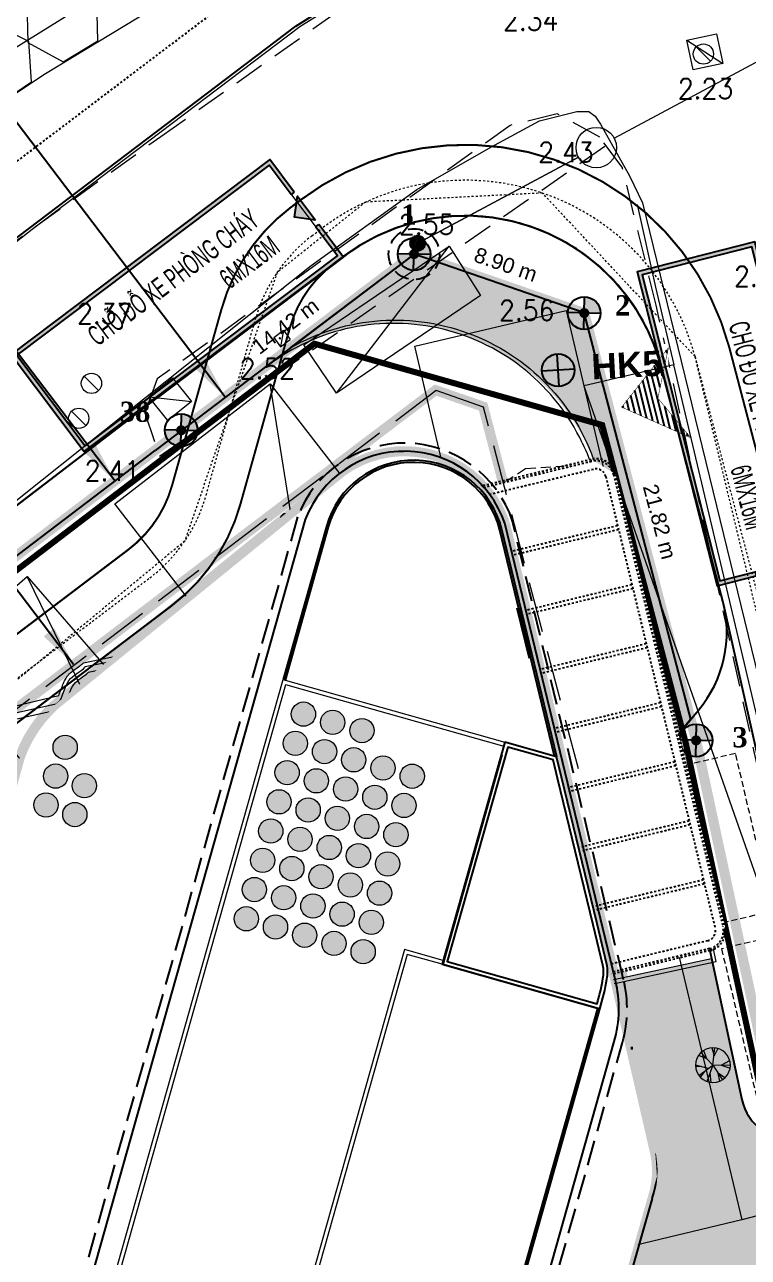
# Model space of a CAD drawing. Header units: millimetres. Extents: x 583747 to 597033, y 2304962 to 2309584.
# Drawn here: x 595649.5 to 595685.2, y 2307292.1 to 2307353 of the extents above; entities that cross this region are included whole.
import ezdxf
from ezdxf.enums import TextEntityAlignment as Align
from ezdxf.xclip import XClip

# ---------------------------------------------------------------- set-up
doc = ezdxf.new("R2010")
doc.units = ezdxf.units.MM
doc.header["$XCLIPFRAME"] = 0
doc.set_wipeout_variables(frame=1)
for name, pattern in [('DASH', [0.35, 0.25, -0.1]), ('DASH2-1', [3, 2, -1]), ('DASHDOT', [1, 0.5, -0.25, 0, -0.25]), ('DASHED', [4.5, 3, -1.5]), ('HIDDEN', [0.375, 0.25, -0.125]), ('{Long Duong}', [2.3, 1.5, -0.8]), ('{qui hoach}', [1.3, 0, -1.3])]:
    doc.linetypes.add(name, pattern=pattern)
doc.layers.get('DEFPOINTS').update_dxf_attribs({"color": 5})
for name, color, linetype, lineweight in [('00_nen', 8, 'Continuous', 5), ('A-GENM-____-OTLN', 13, 'Continuous', 9), ('bo dat CXCL', 95, 'Continuous', 18), ('Code Cao do', 7, 'Continuous', 0), ('duong chua chay', 1, 'Continuous', 15), ('Duong RG Thua', 7, 'Continuous', 0), ('Ghi chu nha', 7, 'Continuous', 0), ('GT NEW', 1, 'Continuous', 13), ('hatch', 45, 'Continuous', 5), ('KT-Chu viet', 255, 'Continuous', 20), ('KT-DV2', 7, 'Continuous', 15), ('KT-Ghi chu', 7, 'Continuous', 15), ('KT-NEN', 7, 'Continuous', 0), ('KT-Net khuat', 8, 'HIDDEN', 18), ('KT-Net thay', 7, 'Continuous', 20), ('KT-TMB', 7, 'Continuous', 0), ('KT_lo dat', 1, 'Continuous', 40), ('KT_Ms', 100, 'Continuous', 5), ('Level 15', 7, 'Continuous', 0), ('Long Duong_ Phan Cach chat lieu rair mat', 7, 'Continuous', 0), ('moc', 7, 'Continuous', 0), ('Nen dc cb Hong bang', 253, 'Continuous', 60), ('đường pccc', 6, 'Continuous', 13)]:
    doc.layers.add(name, color=color, linetype=linetype, lineweight=lineweight)
for name, color, linetype in [('A-GLAZ', 135, 'Continuous'), ('A-PLOT LINE', 6, 'DASHDOT'), ('A-WALL', 11, 'Continuous'), ('AFP-KERB-LINE', 2, 'Continuous'), ('canopy', 2, 'DASH'), ('ccu12-Thay', 7, 'Continuous'), ('IDEA - dim', 251, 'Continuous'), ('K2', 2, 'Continuous'), ('KT-Kich thuoc', 159, 'Continuous'), ('KT-Vat lieu', 250, 'Continuous'), ('Xref_NT1+NT2_MBDV Cot vach_220729$0$ccu12-Thay', 7, 'Continuous'), ('Xref_ST_MBDV Cot vach 30.7.2022$0$Xref_ST_MBDV Cot vach 30.7.2022|Xref_ST_MBDV Cot vach 30.7.2022|Xref_ST_MBDV Cot vach 30.7.2022|Xref_ST_MBDV Cot vach 30.7.2022|A-CORE-OTLN', 2, 'Continuous')]:
    doc.layers.add(name, color=color, linetype=linetype)
doc.layers.add('A-TREES', color=7, linetype='Continuous', lineweight=5, true_color=0x4b833f)
doc.styles.add('ghicu', font='', dxfattribs={"width": 0.8, "height": 1})
doc.styles.get("Standard").update_dxf_attribs({"font": 'arial.ttf'})
doc.styles.add('Style-.VnArial', font='')
doc.styles.add('Style-STANDARD', font='STANDARD.shx')
doc.styles.add('style6', font='')
doc.styles.add('VnAvantH', font='')
doc.styles.get('ghicu').set_extended_font_data('.VnArial')
doc.styles.get('Style-.VnArial').set_extended_font_data('.VnArial')
doc.styles.get('style6').set_extended_font_data('.VnAvantH', bold=True)
doc.styles.get('VnAvantH').set_extended_font_data('.VnAvantH')
doc.dimstyles.new('ISO-25', dxfattribs={"dimtxt": 2.5, "dimasz": 2.5, "dimexe": 1.25, "dimexo": 0.625, "dimtad": 1, "dimtxsty": 'Standard', "dimcen": 2.5, "dimadec": 0, "dimazin": 0, "dimtfac": 1, "dimtmove": 0, "dimatfit": 3, "dimfxl": 0, "dimarcsym": 0})

# ---------------------------------------------------------------- blocks, each defined once
blk = doc.blocks.new('nen dc cb Hong bang')
at = {"layer": '00_nen', "linetype": 'ByBlock', "lineweight": -2}
h = blk.add_hatch(dxfattribs=at)
h.set_pattern_fill('ANSI35', color=0, scale=0.2, angle=48.18606, style=0)
h.set_pattern_definition([(93.186056, (116.04488, 455.689987), (-0.049922716, -0.002778926), []), (93.186056, (116.06845, 455.716337), (-0.049922716, -0.002778926), [0.0625, -0.0125, 0, -0.0125])])
edge = h.paths.add_edge_path()
edge.add_arc((-106.722, 151.921), 0.4, 20, 380)
at = {"layer": '00_nen', "color": 0, "linetype": 'ByBlock', "lineweight": -2}
for p, q in [((-99.389, 160.12, -62.12), (-93.388, 166.828, -62.12)), ((-106.722, 151.921, -62.12), (-100.722, 158.629, -62.12)), ((-100.722, 158.629, -62.12), (-106.722, 151.921, -62.12))]:
    blk.add_line(p, q, dxfattribs=at)
at = {"layer": '00_nen', "color": 0, "linetype": 'ByBlock', "lineweight": -2, "elevation": -62.12, "flags": 128}
for points in [[(-181.833, 8.116), (-183.403, 9.252), (-192.428, 34.048), (-185.211, 64.686), (-176.641, 86.875), (-155.445, 120.091), (-113.333, 173.792), (-99.379, 185.59)], [(-180.753, 9.277), (-189.329, 33.713), (-187.934, 47.992), (-186.949, 52.521), (-183.245, 63.934), (-175.585, 84.96), (-159.71, 109.548), (-147.156, 125.854), (-126.871, 153.486), (-113.109, 170.638), (-106.289, 178.537)], [(-131.5, 135.316), (-124.85, 146.036), (-115.854, 159.967), (-105.16, 173.662), (-104.335, 174.757), (-104.295, 175.523), (-104.675, 176.568), (-106.289, 178.537)], [(-135.27, 109.289), (-130.796, 116.583), (-120.85, 133.422), (-111.294, 149.081), (-107.667, 154.389), (-104.965, 157.613), (-103.141, 159.653), (-101.564, 160.715), (-101.01, 160.917), (-100.641, 160.818), (-100.25, 160.526), (-98.037, 158.626), (-96.977, 157.6), (-67.65, 113.744), (-49.317, 82.973), (-49.265, 82.474), (-49.565, 81.996)], [(-97.192, 157.431), (-94.946, 153.905), (-92.781, 150.608)], [(-107.952, 143.573), (-105.206, 152.305)], [(-103.012, 143.893), (-105.111, 147.091), (-98.698, 151.3), (-96.599, 148.102)], [(-92.781, 150.608), (-96.599, 148.102)], [(-69.029, 114.533), (-92.781, 150.608)], [(-96.599, 148.102), (-84.194, 129.318), (-90.653, 125.051), (-103.012, 143.893)], [(-96.599, 148.102), (-69.029, 114.533)], [(-101.332, 125.202), (-111.191, 142.883)], [(-101.898, 113.179), (-119.204, 129.841)], [(-108.026, 102.795), (-123.568, 122.531)], [(-71.538, 114.57), (-75.149, 112.083)]]:
    blk.add_lwpolyline(points, dxfattribs=at)
at = {"layer": '00_nen', "color": 0, "linetype": 'ByBlock', "lineweight": -2, "elevation": -62.12}
for points in [[(-97.666, 165.89), (-96.395, 166.686), (-95.599, 165.415), (-96.87, 164.619)], [(-128.948, 156.489), (-128.223, 154.626), (-126.246, 154.322), (-124.995, 155.882), (-125.72, 157.745), (-127.697, 158.049)], [(-131.353, 153.294), (-130.549, 151.463), (-128.561, 151.244), (-127.377, 152.856), (-128.182, 154.687), (-130.17, 154.906)], [(-116.6, 140.23), (-115.824, 141.514), (-114.54, 140.739), (-115.316, 139.455)]]:
    blk.add_lwpolyline(points, close=True, dxfattribs=at)
for points in [[(-97.666, 165.89), (-95.599, 165.415)], [(-116.6, 140.23), (-114.54, 140.739)]]:
    blk.add_lwpolyline(points, dxfattribs=at)
at = {"layer": '00_nen', "color": 0, "linetype": 'ByBlock', "lineweight": -2, "elevation": -62.12, "flags": 128}
for points in [[(-110.29, 145.259), (-105.206, 152.305), (-102.921, 150.551), (-107.952, 143.573)], [(-116.362, 134.696), (-111.191, 142.883), (-96.134, 133.407), (-101.332, 125.202)], [(-122.201, 124.437), (-119.204, 129.841), (-98.901, 118.583), (-101.898, 113.179)], [(-90.653, 125.051), (-85.823, 128.242), (-75.149, 112.083), (-79.979, 108.892)], [(-128.596, 114.414), (-123.568, 122.531), (-103.595, 110.159), (-108.026, 102.795)], [(-95.191, 117.658), (-90.865, 111.783), (-86.37, 115.093), (-90.697, 120.969)], [(-90.767, 110.619), (-87.204, 105.152), (-81.078, 109.144), (-84.641, 114.611)], [(-107.568, 99.904), (-103.849, 94.747), (-98.978, 98.26), (-102.697, 103.417)]]:
    blk.add_lwpolyline(points, close=True, dxfattribs=at)
at = {"layer": '00_nen', "color": 0, "linetype": 'ByBlock', "lineweight": -2}
blk.add_circle((-100.055, 159.374, -62.12), 1, dxfattribs=at)
at = {"layer": '00_nen', "color": 0, "linetype": 'ByBlock', "lineweight": -2, "style": 'ghicu', "width": 0.8}
for s, p in [('2', (-96.294, 140.473, -62.12)), ('.', (-83.299, 118.59, -62.12)), ('.', (-90.78, 116.375, -62.12)), ('.', (-85.922, 109.881, -62.12))]:
    blk.add_text(s, height=1, rotation=20, dxfattribs=at).set_placement(p, align=Align.MIDDLE)
blk = doc.blocks.new('hk')
at = {"layer": 'K2'}
h = blk.add_hatch(color=256, dxfattribs=at)
h.dxf.hatch_style = 1
h.paths.add_polyline_path([(-79.57, 95.74), (-79.57, 94.3), (-78.13, 94.3, 0.006031), (-78.13, 94.33, 0.407166)])
h.paths.add_polyline_path([(-79.57, 94.3), (-81.01, 94.3, 0.006031), (-81.01, 94.26, 0.407166), (-79.57, 92.86)])
for p, q in [((-79.57, 92.86), (-79.57, 95.74)), ((-78.13, 94.3), (-81.01, 94.3))]:
    blk.add_line(p, q, dxfattribs=at)
blk.add_circle((-79.57, 94.3), 1.44, dxfattribs=at)
blk = doc.blocks.new('wwww1')
at = {"layer": 'Duong RG Thua', "color": 250, "lineweight": 0}
for p, q in [((595682.474, 2307351.931), (595683.181, 2307351.224)), ((595661.604, 2307337.579), (595662.084, 2307337.931)), ((595662.084, 2307337.931), (595661.943, 2307337.117)), ((595662.084, 2307337.931), (595662.423, 2307337.47)), ((595661.604, 2307337.579), (595661.943, 2307337.117)), ((595661.943, 2307337.117), (595662.423, 2307337.47)), ((595652.243, 2307335.663), (595652.951, 2307334.956)), ((595651.617, 2307333.937), (595652.324, 2307333.23)), ((595659.586, 2307321.614), (595669.753, 2307323.761)), ((595652.207, 2307321.509), (595657.993, 2307322.715)), ((595659.122, 2307321.454), (595659.4, 2307321.367)), ((595659.339, 2307321.661), (595659.586, 2307321.614)), ((595651.899, 2307319.496), (595658.578, 2307320.919)), ((595658.578, 2307320.919), (595659.147, 2307318.247)), ((595658.904, 2307321.246), (595659.461, 2307321.074)), ((595643.86, 2307318.175), (595650.984, 2307319.896)), ((595650.833, 2307319.461), (595651.037, 2307319.621)), ((595659.147, 2307318.247), (595667.4, 2307320.002)), ((595667.4, 2307320.002), (595681.641, 2307253.044)), ((595650.898, 2307319.168), (595651.306, 2307319.488)), ((595651.899, 2307319.496), (595652.453, 2307316.895)), ((595644.574, 2307315.219), (595652.453, 2307316.895)), ((595644.574, 2307315.219), (595649.491, 2307292.154)), ((595649.491, 2307292.154), (595656.793, 2307293.707)), ((595656.793, 2307293.707), (595666.15, 2307249.713)), ((595654.192, 2307288.318), (595653.183, 2307292.94))]:
    blk.add_line(p, q, dxfattribs=at)
at = {"layer": 'Duong RG Thua', "color": 250, "linetype": 'Continuous', "lineweight": 0}
for p, q in [((595669.51, 2307323.466), (595659.4, 2307321.367)), ((595684.394, 2307253.637), (595669.51, 2307323.466)), ((595684.688, 2307253.7), (595669.753, 2307323.761)), ((595669.278, 2307323.112), (595659.461, 2307321.074)), ((595684.101, 2307253.574), (595669.278, 2307323.112)), ((595657.92, 2307322.414), (595652.296, 2307321.304)), ((595657.887, 2307322.101), (595652.431, 2307321.025)), ((595650.833, 2307319.461), (595643.921, 2307317.921)), ((595650.898, 2307319.168), (595643.991, 2307317.629))]:
    blk.add_line(p, q, dxfattribs=at)
at = {"layer": 'Duong RG Thua', "color": 250, "lineweight": 0}
for centre in [(595682.828, 2307351.577), (595652.597, 2307335.31), (595651.971, 2307333.583)]:
    blk.add_circle(centre, 0.5, dxfattribs=at)
at = {"layer": 'Duong RG Thua', "color": 250, "linetype": 'Continuous', "lineweight": 0}
for points, knots in [([(595659.339, 2307321.661), (595659.311, 2307321.687), (595659.285, 2307321.715), (595659.259, 2307321.744), (595659.233, 2307321.773), (595659.209, 2307321.802), (595659.185, 2307321.833), (595659.138, 2307321.895), (595659.094, 2307321.958), (595659.047, 2307322.02), (595659, 2307322.081), (595658.953, 2307322.143), (595658.904, 2307322.203), (595658.879, 2307322.232), (595658.853, 2307322.26), (595658.825, 2307322.287), (595658.811, 2307322.3), (595658.797, 2307322.313), (595658.782, 2307322.326), (595658.775, 2307322.332), (595658.768, 2307322.339), (595658.76, 2307322.345), (595658.757, 2307322.348), (595658.753, 2307322.351), (595658.749, 2307322.354), (595658.745, 2307322.357), (595658.741, 2307322.36), (595658.738, 2307322.363), (595658.724, 2307322.374), (595658.71, 2307322.384), (595658.696, 2307322.394), (595658.682, 2307322.403), (595658.667, 2307322.412), (595658.652, 2307322.421), (595658.623, 2307322.439), (595658.593, 2307322.456), (595658.562, 2307322.47), (595658.499, 2307322.499), (595658.436, 2307322.525), (595658.372, 2307322.551), (595658.307, 2307322.577), (595658.242, 2307322.599), (595658.178, 2307322.626), (595658.115, 2307322.652), (595658.052, 2307322.681), (595657.993, 2307322.715)], [0, 0, 0, 0, 0.065832, 0.065832, 0.065832, 0.131812, 0.131812, 0.131812, 0.26445, 0.26445, 0.26445, 0.396752, 0.396752, 0.396752, 0.462604, 0.462604, 0.462604, 0.495601, 0.495601, 0.495601, 0.512159, 0.512159, 0.512159, 0.520459, 0.520459, 0.520459, 0.528777, 0.528777, 0.528777, 0.558323, 0.558323, 0.558323, 0.587704, 0.587704, 0.587704, 0.646334, 0.646334, 0.646334, 0.764213, 0.764213, 0.764213, 0.882553, 0.882553, 0.882553, 1, 1, 1, 1]), ([(595658.904, 2307321.246), (595658.703, 2307321.436), (595658.589, 2307321.709), (595658.365, 2307321.876), (595658.222, 2307321.982), (595658.039, 2307322.012), (595657.887, 2307322.101)], [0, 0, 0, 0, 0.611149, 0.611149, 0.611149, 1, 1, 1, 1]), ([(595659.122, 2307321.454), (595658.909, 2307321.654), (595658.785, 2307321.939), (595658.551, 2307322.12), (595658.365, 2307322.263), (595658.118, 2307322.292), (595657.92, 2307322.414)], [0, 0, 0, 0, 0.557486, 0.557486, 0.557486, 1, 1, 1, 1]), ([(595650.984, 2307319.896), (595651.002, 2307319.935), (595651.019, 2307319.974), (595651.036, 2307320.013), (595651.052, 2307320.053), (595651.067, 2307320.092), (595651.082, 2307320.132), (595651.112, 2307320.212), (595651.14, 2307320.293), (595651.17, 2307320.374), (595651.2, 2307320.454), (595651.232, 2307320.532), (595651.268, 2307320.61), (595651.286, 2307320.649), (595651.306, 2307320.686), (595651.328, 2307320.723), (595651.339, 2307320.741), (595651.35, 2307320.76), (595651.361, 2307320.778), (595651.367, 2307320.787), (595651.373, 2307320.796), (595651.379, 2307320.805), (595651.382, 2307320.809), (595651.385, 2307320.813), (595651.388, 2307320.818), (595651.391, 2307320.822), (595651.395, 2307320.827), (595651.398, 2307320.831), (595651.411, 2307320.849), (595651.425, 2307320.866), (595651.439, 2307320.884), (595651.453, 2307320.901), (595651.467, 2307320.917), (595651.483, 2307320.933), (595651.513, 2307320.965), (595651.544, 2307320.996), (595651.578, 2307321.024), (595651.646, 2307321.08), (595651.716, 2307321.133), (595651.788, 2307321.185), (595651.86, 2307321.237), (595651.934, 2307321.286), (595652.005, 2307321.338), (595652.041, 2307321.365), (595652.076, 2307321.391), (595652.11, 2307321.42), (595652.143, 2307321.448), (595652.176, 2307321.478), (595652.207, 2307321.509)], [0, 0, 0, 0, 0.061261, 0.061261, 0.061261, 0.122686, 0.122686, 0.122686, 0.245814, 0.245814, 0.245814, 0.368544, 0.368544, 0.368544, 0.429864, 0.429864, 0.429864, 0.460662, 0.460662, 0.460662, 0.476129, 0.476129, 0.476129, 0.483886, 0.483886, 0.483886, 0.49166, 0.49166, 0.49166, 0.523631, 0.523631, 0.523631, 0.555347, 0.555347, 0.555347, 0.618526, 0.618526, 0.618526, 0.745549, 0.745549, 0.745549, 0.873228, 0.873228, 0.873228, 0.936731, 0.936731, 0.936731, 1, 1, 1, 1]), ([(595651.037, 2307319.621), (595651.211, 2307319.944), (595651.268, 2307320.324), (595651.487, 2307320.627), (595651.696, 2307320.916), (595652.048, 2307321.055), (595652.296, 2307321.304)], [0, 0, 0, 0, 0.510744, 0.510744, 0.510744, 1, 1, 1, 1]), ([(595651.306, 2307319.488), (595651.471, 2307319.794), (595651.523, 2307320.156), (595651.733, 2307320.442), (595651.915, 2307320.69), (595652.216, 2307320.812), (595652.431, 2307321.025)], [0, 0, 0, 0, 0.534499, 0.534499, 0.534499, 1, 1, 1, 1])]:
    blk.add_open_spline(points, degree=3, knots=knots, dxfattribs=at)
at = {"layer": 'Long Duong_ Phan Cach chat lieu rair mat', "color": 250, "linetype": '{Long Duong}', "lineweight": 0}
for p, q in [((595656.018, 2307347.501), (595670.015, 2307357.399)), ((595675.604, 2307348.626), (595673.275, 2307348.049)), ((595677.712, 2307347.464), (595675.604, 2307348.626)), ((595673.275, 2307348.049), (595655.85, 2307335.529)), ((595625.564, 2307325.594), (595656.018, 2307347.501)), ((595655.967, 2307331.715), (595678.011, 2307347.066)), ((595678.819, 2307345.992), (595677.712, 2307347.464)), ((595680.497, 2307339.17), (595678.819, 2307345.992)), ((595697.931, 2307259.703), (595680.497, 2307339.17)), ((595655.85, 2307335.529), (595655.233, 2307333.849)), ((595655.233, 2307333.849), (595655.967, 2307331.715))]:
    blk.add_line(p, q, dxfattribs=at)
at = {"layer": 'hatch', "color": 250, "xscale": 0.56, "yscale": 0.56, "zscale": 0.56, "rotation": 3.617913900724599}
blk.add_blockref('hk', (595723.458, 2307286.066), dxfattribs=at)
at = {"layer": 'Code Cao do', "color": 250, "linetype": 'Continuous', "lineweight": 0, "style": 'Style-STANDARD'}
for s, p in [('2.34', (595672.928, 2307353.246)), ('2.23', (595681.569, 2307349.864)), ('2.43', (595674.671, 2307346.727)), ('2.55', (595667.791, 2307343.156)), ('2.31', (595684.345, 2307340.6)), ('2.37', (595651.886, 2307338.75)), ('2.56', (595672.734, 2307338.915)), ('2.52', (595659.925, 2307336.03)), ('2.41', (595652.267, 2307330.991)), ('2.53', (595661.815, 2307328.366)), ('2.50', (595674.697, 2307327.238)), ('3.08', (595663.653, 2307320.782)), ('3.08', (595656.376, 2307311.291)), ('2.53', (595679.931, 2307309.406))]:
    blk.add_text(s, height=1, rotation=359.9973, dxfattribs=at).set_placement(p, align=Align.MIDDLE_LEFT)
at = {"layer": 'Ghi chu nha', "color": 250, "linetype": 'Continuous', "lineweight": 0, "style": 'Style-.VnArial'}
for s, p in [('Trung t©m tiÖc c\xadíi Hoµng Gia', (595662.521, 2307298.796)), ('g3', (595661.666, 2307296.196))]:
    blk.add_text(s, height=1, rotation=359.9973, dxfattribs=at).set_placement(p, align=Align.MIDDLE_CENTER)
at = {"layer": 'K2', "color": 250, "insert": (595679.043, 2307336.211), "char_height": 1.25, "attachment_point": 5, "rotation": 3.09787, "style": 'style6', "bg_fill": 3, "box_fill_scale": 1.25, "bg_fill_color": 256, "bg_fill_true_color": 13158600, "bg_fill_transparency": 0}
blk.add_mtext('\\A1;{\\fArial|b1|i0|c0|p34;HK5}', dxfattribs=at)
blk = doc.blocks.new('Moc')
at = {"layer": 'moc', "linetype": '{qui hoach}', "lineweight": 0, "ltscale": 0.5}
h = blk.add_hatch(color=7, dxfattribs=at)
edge = h.paths.add_edge_path()
edge.add_arc((0, 0), 0.25, 0, 360)
blk = doc.blocks.new('NEN')
at = {"layer": 'Level 15', "color": 240, "linetype": 'DASH', "lineweight": 13, "ltscale": 10, "true_color": 0xed1f24, "const_width": 0.5, "flags": 128}
blk.add_lwpolyline([(595682.634, 2307317.629), (595677.108, 2307338.736), (595668.702, 2307341.648), (595657.199, 2307332.945), (595633.733, 2307315.075), (595610.101, 2307298.024, 0.685011), (595643.311, 2307173.379), (595664.098, 2307171.161), (595705.748, 2307172.441), (595712.065, 2307180.508), (595682.634, 2307317.629)], format="xyb", close=True, dxfattribs=at)
at = {"layer": 'Level 15', "color": 152, "linetype": 'DASH', "lineweight": 13, "ltscale": 10, "true_color": 0x2776bb, "const_width": 0.5, "flags": 128}
blk.add_lwpolyline([(595676.796, 2307316.238), (595672.115, 2307334.115), (595669.766, 2307334.929), (595660.826, 2307328.166), (595637.307, 2307310.255), (595613.624, 2307293.167, 0.684877), (595643.957, 2307179.345), (595664.326, 2307177.171), (595702.756, 2307178.352), (595705.609, 2307181.996)], format="xyb", close=True, dxfattribs=at)
at = {"layer": 'hatch', "xscale": 0.56, "yscale": 0.56, "zscale": 0.56, "rotation": 358.6179139007246}
for p in [(595711.974, 2307287.782), (595720.38, 2307284.87), (595700.471, 2307279.079), (595725.906, 2307263.763)]:
    blk.add_blockref('hk', p, dxfattribs=at)
at = {"layer": 'moc', "color": 7, "linetype": '{qui hoach}', "lineweight": 0, "ltscale": 0.5}
for p in [(595668.702, 2307341.648), (595677.108, 2307338.736), (595657.199, 2307332.945), (595682.634, 2307317.629)]:
    blk.add_blockref('Moc', p, dxfattribs=at)
at = {"layer": 'moc', "color": 7, "linetype": 'Continuous', "lineweight": 0, "style": 'Style-.VnArial'}
for s, rotation, p in [('8.90 m', 340.89062, (595673.232, 2307341.137)), ('14.42 m', 37.10966, (595662.347, 2307338.094)), ('21.82 m', 284.67159, (595680.839, 2307328.435))]:
    blk.add_text(s, height=0.75, rotation=rotation, dxfattribs=at).set_placement(p, align=Align.MIDDLE_CENTER)
at = {"layer": 'moc', "color": 7, "linetype": 'Continuous', "lineweight": 0, "char_height": 1, "attachment_point": 4, "line_spacing_factor": 0.6, "style": 'Style-.VnArial'}
for s, insert in [('\\f.VnTimeH|b1|i0|c00|p39;1', (595668.068, 2307343.607)), ('\\f.VnTimeH|b1|i0|c00|p39;2', (595678.63, 2307339.116)), ('\\f.VnTimeH|b1|i0|c00|p39;38', (595654.164, 2307333.855)), ('\\f.VnTimeH|b1|i0|c00|p39;3', (595684.425, 2307317.778))]:
    blk.add_mtext(s, dxfattribs=dict(at, insert=insert))
blk = doc.blocks.new('NUT')
at = {"layer": 'KT-Ghi chu'}
h = blk.add_hatch(color=256, dxfattribs=at)
h.dxf.hatch_style = 1
edge = h.paths.add_edge_path()
edge.add_arc((596430.768, 2307264.799), 0.6, 0, 360)
blk.add_circle((596430.768, 2307264.799, 0.003), 0.6, dxfattribs=at)
blk = doc.blocks.new('WWWWW11')
at = {"layer": 'Level 15', "color": 152, "linetype": 'DASH', "lineweight": 13, "ltscale": 10, "true_color": 0x2776bb}
blk.add_line((596229.612, 2307397.298, -0.044), (596227.262, 2307398.112, -0.044), dxfattribs=at)
blk.add_wipeout([(596146.362, 2307305.657), (596147.829, 2307304.045), (596150.763, 2307303.382), (596162.049, 2307307.518), (596165.405, 2307309.519), (596173.356, 2307319.154), (596178.232, 2307322.038), (596181.416, 2307323.063), (596186.008, 2307323.59), (596189.904, 2307323.212), (596195.094, 2307321.438), (596198.037, 2307319.633), (596200.809, 2307317.333), (596204.31, 2307315.649), (596207.249, 2307314.98), (596210.789, 2307314.605), (596216.55, 2307315.16), (596219.13, 2307316.01), (596221.679, 2307317.1), (596224.911, 2307319.135), (596227.541, 2307321.466), (596238.173, 2307359.289), (596238.097, 2307360.41), (596237.72, 2307361.81), (596230.656, 2307391.559), (596229.984, 2307392.889), (596228.821, 2307394.084), (596227.287, 2307394.871), (596225.359, 2307395.106), (596223.868, 2307394.789), (596222.62, 2307394.116), (596221.017, 2307393.023), (596208.485, 2307382.634), (596207.441, 2307381.454), (596206.716, 2307380.054), (596206.42, 2307378.99), (596200.967, 2307359.539), (596199.798, 2307357.479), (596198.425, 2307356.46), (596196.218, 2307355.939), (596194.42, 2307356.28), (596193.241, 2307356.939), (596186.171, 2307362.732), (596184.792, 2307363.128), (596182.731, 2307363.47), (596180.723, 2307362.767), (596178.244, 2307360.976), (596163.216, 2307342.826), (596149.958, 2307326.671), (596148.579, 2307323.551), (596147.86, 2307321.002), (596147.222, 2307318.293), (596146.577, 2307314.761), (596146.178, 2307311.632), (596145.949, 2307308.648), (596145.977, 2307306.714)]).translate(0, 0, -0.044)
at = {"layer": 'A-GLAZ', "const_width": 0.5, "elevation": -0.044}
blk.add_lwpolyline([(596165.695, 2307345.885), (596177.482, 2307360.165, -0.114295), (596181.461, 2307363.123, -0.292874), (596186.918, 2307362.161), (596192.912, 2307357.211, 0.564483), (596200.997, 2307359.651), (596206.716, 2307380.054, -0.123781), (596208.485, 2307382.634), (596222.62, 2307394.116, -0.506067), (596230.659, 2307391.557), (596236.126, 2307368.978), (596238.097, 2307360.41, -0.133418), (596237.953, 2307358.187), (596227.541, 2307321.466), (596227.541, 2307321.466, -0.273696), (596205.498, 2307315.381), (596205.498, 2307315.381), (596205.498, 2307315.381), (596205.498, 2307315.381, -0.156956), (596199.346, 2307318.58, 0.363043), (596173.356, 2307319.154), (596165.405, 2307309.519, -0.10237)], format="xyb", dxfattribs=at)
at = {"layer": 'A-WALL', "color": 2, "elevation": 7.579}
for points in [[(596233.458, 2307379.018), (596233.214, 2307380.027), (596230.662, 2307380.748), (596227.561, 2307369.773), (596235.355, 2307367.571, 0.028488), (596235.703, 2307369.041, 0.086764), (596235.704, 2307369.767), (596235.214, 2307371.768)], [(596233.264, 2307378.971), (596233.047, 2307379.867), (596230.8, 2307380.502), (596227.808, 2307369.911), (596235.218, 2307367.817, 0.024713), (596235.506, 2307369.076, 0.08587), (596235.508, 2307369.726), (596235.02, 2307371.721)]]:
    blk.add_lwpolyline(points, format="xyb", close=True, dxfattribs=at)
at = {"layer": 'A-WALL', "elevation": -0.044}
blk.add_lwpolyline([(596230.513, 2307380.127), (596227.59, 2307369.782), (596235.385, 2307367.58)], dxfattribs=at)
at = {"layer": 'ccu12-Thay', "elevation": 7.579}
for points in [[(596233.227, 2307380.017), (596230.509, 2307391.242, 0.771545), (596221.843, 2307391.406), (596219.705, 2307383.838)], [(596233.116, 2307380.048), (596230.412, 2307391.218, 0.771545), (596221.94, 2307391.379), (596219.801, 2307383.811)]]:
    blk.add_lwpolyline(points, format="xyb", dxfattribs=at)
for points in [[(596222.343, 2307321.519), (596235.402, 2307367.734)], [(596222.247, 2307321.546), (596235.26, 2307367.598)]]:
    blk.add_lwpolyline(points, dxfattribs=at)
at = {"layer": 'IDEA - dim'}
for p, q in [((596231.256, 2307387.379, -0.042), (596231.858, 2307384.896, -0.042)), ((596231.354, 2307387.402, -0.042), (596231.913, 2307385.092, -0.042))]:
    blk.add_line(p, q, dxfattribs=at)
at = {"layer": 'KT-Net thay', "elevation": 7.579}
for points in [[(596208.005, 2307342.44), (596219.705, 2307383.838)], [(596208.198, 2307342.385), (596219.843, 2307383.591)], [(596219.692, 2307383.848), (596230.662, 2307380.748)], [(596219.83, 2307383.602), (596230.608, 2307380.556)], [(596227.616, 2307369.966), (596225.695, 2307370.509), (596217.041, 2307339.893)], [(596227.561, 2307369.774), (596225.834, 2307370.262), (596217.233, 2307339.839)]]:
    blk.add_lwpolyline(points, dxfattribs=at)
at = {"layer": 'Level 15', "color": 152, "linetype": 'DASH', "lineweight": 13, "ltscale": 10, "true_color": 0x2776bb}
for p, q in [((596227.262, 2307398.112, -0.044), (596218.323, 2307391.349, -0.044)), ((596234.292, 2307379.421, -0.044), (596229.612, 2307397.298, -0.044)), ((596218.323, 2307391.349, -0.044), (596194.803, 2307373.437, -0.044))]:
    blk.add_line(p, q, dxfattribs=at)
at = {"layer": 'Xref_NT1+NT2_MBDV Cot vach_220729$0$ccu12-Thay'}
for p, q in [((596220.804, 2307391.745, -0.042), (596207.656, 2307345.221, -0.042)), ((596236.123, 2307368.98, -0.042), (596230.656, 2307391.559, -0.042)), ((596223.427, 2307321.229, -0.042), (596236.066, 2307365.956, -0.042))]:
    blk.add_line(p, q, dxfattribs=at)
at = {"layer": 'Xref_NT1+NT2_MBDV Cot vach_220729$0$ccu12-Thay', "linetype": 'DASH', "ltscale": 5}
for p, q in [((596236.529, 2307369.005, -0.042), (596231.041, 2307391.669, -0.042)), ((596223.812, 2307321.12, -0.042), (596236.47, 2307365.916, -0.042))]:
    blk.add_line(p, q, dxfattribs=at)
at = {"layer": 'Xref_NT1+NT2_MBDV Cot vach_220729$0$ccu12-Thay', "linetype": 'DASH', "ltscale": 5, "elevation": -0.042}
blk.add_lwpolyline([(596220.423, 2307391.87), (596207.268, 2307345.322, 0.211174), (596207.34, 2307344.883, -0.147045), (596207.472, 2307344.567), (596206.965, 2307342.773)], format="xyb", dxfattribs=at)
at = {"layer": 'Xref_NT1+NT2_MBDV Cot vach_220729$0$ccu12-Thay', "linetype": 'DASH', "ltscale": 5}
for centre, radius, start, end in [((596225.696, 2307389.883, -0.042), 5.635, 18.4806, 159.3504), ((596225.696, 2307389.883, -0.042), 5.635, 18.4806, 159.3504), ((596230.61, 2307367.572, -0.042), 6.09, 344.22122, 13.61189)]:
    blk.add_arc(centre, radius, start, end, dxfattribs=at)
at = {"layer": 'Xref_NT1+NT2_MBDV Cot vach_220729$0$ccu12-Thay'}
for centre, radius, start, end in [((596225.696, 2307389.883, -0.042), 5.235, 18.6633, 159.1677), ((596230.331, 2307367.577, -0.042), 5.96, 344.22122, 13.61189)]:
    blk.add_arc(centre, radius, start, end, dxfattribs=at)
at = {"layer": 'KT-Kich thuoc'}
for p, rotation in [((983550.894, -44037.833, 0.064), 23.84761909978335), ((983552.338, -44038.239, 0.084), 23.84761909978335), ((983553.782, -44038.645, 0.104), 23.84761909978335), ((871238.708, -59803.308, 0.041), 21.12091195077272), ((983550.491, -44039.277, 0.021), 23.84761909978335), ((983551.935, -44039.683, 0.041), 23.84761909978335), ((983553.378, -44040.089, 0.061), 23.84761909978335), ((983550.087, -44040.721, -0.023), 23.84761909978335), ((983554.822, -44040.494, 0.081), 23.84761909978335), ((871238.236, -59804.731, -0.003), 21.12091195077272), ((871239.659, -59805.205, 0.017), 21.12091195077272), ((983551.531, -44041.127, -0.003), 23.84761909978335), ((983556.266, -44040.9, 0.101), 23.84761909978335), ((983552.975, -44041.533, 0.017), 23.84761909978335), ((983554.419, -44041.938, 0.038), 23.84761909978335), ((871237.765, -59806.154, -0.046), 21.12091195077272), ((983549.683, -44042.165, -0.066), 23.84761909978335), ((983551.127, -44042.571, -0.046), 23.84761909978335), ((983555.863, -44042.344, 0.058), 23.84761909978335), ((871239.187, -59806.628, -0.026), 21.12091195077272), ((983552.571, -44042.977, -0.026), 23.84761909978335), ((983549.28, -44043.609, -0.11), 23.84761909978335), ((983554.015, -44043.382, -0.006), 23.84761909978335), ((983555.459, -44043.788, 0.014), 23.84761909978335), ((983550.724, -44044.015, -0.09), 23.84761909978335), ((983552.167, -44044.421, -0.069), 23.84761909978335), ((983548.876, -44045.053, -0.153), 23.84761909978335), ((983553.611, -44044.826, -0.049), 23.84761909978335), ((983550.32, -44045.459, -0.133), 23.84761909978335), ((983555.055, -44045.232, -0.029), 23.84761909978335), ((983551.764, -44045.865, -0.113), 23.84761909978335), ((983553.208, -44046.27, -0.093), 23.84761909978335), ((983548.472, -44046.497, -0.197), 23.84761909978335), ((983549.916, -44046.903, -0.177), 23.84761909978335), ((983554.652, -44046.676, -0.073), 23.84761909978335), ((983551.36, -44047.309, -0.156), 23.84761909978335), ((983548.069, -44047.941, -0.24), 23.84761909978335), ((983552.804, -44047.714, -0.136), 23.84761909978335), ((983554.248, -44048.12, -0.116), 23.84761909978335), ((983549.512, -44048.347, -0.22), 23.84761909978335), ((983550.956, -44048.753, -0.2), 23.84761909978335), ((983552.4, -44049.158, -0.18), 23.84761909978335), ((983553.844, -44049.564, -0.16), 23.84761909978335)]:
    blk.add_blockref('NUT', p, dxfattribs=dict(at, rotation=rotation))
blk = doc.blocks.new('*U92')
at = {"layer": 'KT-Net khuat', "linetype": 'HIDDEN', "ltscale": 2}
blk.add_lwpolyline([(0, 3.375), (0.843, 0), (0, -3.125)], dxfattribs=at)
blk = doc.blocks.new('*U93')
at = {"layer": 'KT-Net thay', "color": 0, "linetype": 'ByBlock', "lineweight": -2, "transparency": 16777216}
for p, rotation in [((595674.485, 2307330.261), 108.9668078160873), ((595674.714, 2307329.45), 104.8523824872689), ((595674.93, 2307328.635), 104.8523824872689), ((595675.146, 2307327.82), 104.8523824872689), ((595675.361, 2307327.005), 104.7218464756258), ((595675.575, 2307326.189), 104.7218464756258), ((595675.79, 2307325.374), 104.7218464756258), ((595676.004, 2307324.558), 104.7218464756258), ((595676.218, 2307323.743), 104.7218464756258), ((595676.433, 2307322.927), 104.7218464756258), ((595676.647, 2307322.112), 104.7218464756258), ((595676.861, 2307321.296), 104.7218464756258), ((595677.075, 2307320.481), 104.7218464756258), ((595677.29, 2307319.665), 104.7218464756258), ((595677.504, 2307318.85), 104.7218464756258), ((595677.718, 2307318.034), 104.7218464756258), ((595677.933, 2307317.219), 104.7218464756258), ((595678.14, 2307316.402), 102.1642570291639), ((595678.318, 2307315.577), 102.1642570291639), ((595678.495, 2307314.753), 102.1642570291639), ((595678.673, 2307313.929), 102.1642570291639), ((595678.851, 2307313.104), 102.1642570291639), ((595679.028, 2307312.28), 102.1642570291639), ((595679.206, 2307311.456), 102.1642570291639), ((595679.384, 2307310.632), 102.1642570291639), ((595679.561, 2307309.807), 102.1642570291639), ((595679.739, 2307308.983), 102.1642570291639), ((595679.917, 2307308.159), 102.1642570291639)]:
    blk.add_blockref('*U92', p, dxfattribs=dict(at, rotation=rotation))
blk = doc.blocks.new('PLOT')
at = {"layer": 'A-PLOT LINE', "color": 251}
blk.add_line((3496449, 1307708), (3505442, 1321641), dxfattribs=at)
blk = doc.blocks.new('qweqeqee')
at = {"layer": 'A-GENM-____-OTLN', "linetype": 'DASHED', "ltscale": 100, "extrusion": (2.68991e-06, -2.55388e-08, 1)}
for p, q in [((29938, -6060, 0), (21938, -6060, 0)), ((21938, -6060, 0), (21938, -8860, 0)), ((29938, -6060, 0), (29938, -8860, 0)), ((21938, -8860, 0), (29938, -8860, 0))]:
    blk.add_line(p, q, dxfattribs=at)
blk = doc.blocks.new('Tree')
for p, q in [((487974, 311902), (487960, 312449)), ((487050, 312107), (487470, 311867)), ((487819, 311432), (487178, 312231)), ((487324, 312329), (487470, 311867)), ((487813, 311436), (488148, 312404)), ((487974, 311902), (488380, 312288)), ((487813, 311436), (486790, 311387)), ((486823, 311654), (487333, 311413)), ((487313, 311081), (486910, 310952)), ((486977, 310843), (487813, 311436)), ((487536, 311239), (487499, 310462)), ((487813, 311436), (487804, 311436)), ((487813, 311436), (487813, 311444)), ((487813, 311436), (487813, 311427)), ((487813, 311436), (487821, 311436)), ((487813, 311436), (488815, 311227)), ((487813, 311436), (488295, 310532)), ((488054, 310984), (488456, 310663)), ((488054, 310984), (488100, 310472)), ((488836, 311401), (488359, 311322)), ((488763, 311057), (488359, 311322)), ((487524, 310836), (487406, 310519))]:
    blk.add_line(p, q)
blk.add_circle((487813, 311436), 1024)
blk = doc.blocks.new('DV')
at = {"layer": 'bo dat CXCL'}
h = blk.add_hatch(dxfattribs=at)
h.set_pattern_fill('GRASS', color=256, scale=20)
h.set_pattern_definition([(90, (-595062099.87, -2307132692.02), (-359.21, 359.21), [95.25, -623.17]), (45, (-595062099.87, -2307132692), (-359.21024484, 359.21024484), [95.25, -412.75]), (135, (-595062099.87, -2307132692), (-359.21024484, -359.21024484), [95.25, -412.75])])
edge = h.paths.add_edge_path()
edge.add_arc((605617, 194953), 10569, 18.16744, 128.87891, ccw=False)
edge.add_line((615659, 198249), (619292, 184317))
edge.add_line((619292, 184317), (619421, 184790))
edge.add_line((619421, 184790), (619625, 185204))
edge.add_line((619625, 185204), (620259, 185990))
edge.add_line((620259, 185990), (615008, 206044))
edge.add_line((615008, 206044), (606602, 208956))
edge.add_line((606602, 208956), (598983, 203181))
h = blk.add_hatch(dxfattribs=at)
h.set_pattern_fill('GRASS', color=256, scale=20, angle=6e-14)
edge = h.paths.add_edge_path()
edge.add_line((617262, 169948), (615443, 170462))
edge.add_line((615443, 170462), (614972, 172808))
edge.add_line((614972, 172808), (621293, 174170))
edge.add_line((621293, 174170), (622792, 167226))
edge.add_arc((625233, 167754), 2498, 192.18716, 235.8651)
edge.add_line((623832, 165686), (624816, 165182))
edge.add_line((624816, 165182), (625371, 162606))
edge.add_line((625371, 162606), (625926, 160032))
edge.add_line((625926, 160032), (627915, 150805))
edge.add_arc((322476, 83915), 312678, 11.97611, 12.3524, ccw=False)
edge.add_line((628348, 148797), (619337, 146072))
edge.add_arc((620599, 140193), 6013, 102.11461, 164.05752)
edge.add_line((614817, 141845), (615642, 144759))
edge.add_line((615642, 144759), (613538, 145356))
edge.add_line((613538, 145356), (618423, 162561))
edge.add_arc((614338, 163721), 4247, 344.15003, 371.50222)
edge.add_line((618500, 164568), (617270, 169946))
at = {"layer": 'A-GLAZ'}
blk.add_line((618363, 162313), (607951, 125592), dxfattribs=at)
blk.add_arc((614345, 163689), 4247, 341.10455, 11.50222, dxfattribs=at)
at = {"layer": 'AFP-KERB-LINE'}
for p, q in [((600756, 220210), (616672, 230189)), ((600756, 220210), (616672, 230189)), ((587540, 210193), (600756, 220210)), ((587540, 210193), (600756, 220210)), ((564203, 192388), (587540, 210193)), ((564203, 192388), (587540, 210193)), ((603101, 208812), (593896, 201835)), ((621855, 191808), (618813, 203384)), ((577874, 189612), (593896, 201835)), ((581928, 192704), (593896, 201835)), ((579071, 188056), (593812, 199262))]:
    blk.add_line(p, q, dxfattribs=at)
at = {"layer": 'AFP-KERB-LINE', "extrusion": (5.41606e-07, -2.51261e-06, 1)}
blk.add_line((619625, 185204), (620654, 186434), dxfattribs=at)
at = {"layer": 'AFP-KERB-LINE', "extrusion": (-5.41606e-07, 2.51261e-06, 1)}
blk.add_line((620778, 176550, 0), (622799, 167196, 0), dxfattribs=at)
at = {"layer": 'AFP-KERB-LINE', "elevation": 0}
blk.add_lwpolyline([(620282, 185989), (615011, 206051), (606602, 208956), (593812, 199262)], dxfattribs=at)
at = {"layer": 'AFP-KERB-LINE'}
for centre, radius, start, end in [((609141, 200843), 10000, 14.72185, 127.15991), ((616052, 190284, 0), 6000, 320.08997, 14.72185)]:
    blk.add_arc(centre, radius, start, end, dxfattribs=at)
at = {"layer": 'AFP-KERB-LINE', "extrusion": (5.41606e-07, -2.51261e-06, 1)}
blk.add_arc((621756, 183897, 0), 2500, 148.48861, 192.16655, dxfattribs=at)
at = {"layer": 'AFP-KERB-LINE', "extrusion": (-5.41606e-07, 2.51261e-06, 1)}
blk.add_arc((625243, 167723), 2500, 192.16196, 235.8399, dxfattribs=at)
at = {"layer": 'DEFPOINTS', "linetype": 'HIDDEN', "ltscale": 3000}
blk.add_circle((606602, 208956), 1256, dxfattribs=at)
at = {"layer": 'GT NEW', "color": 31}
for radius in [6000, 5750]:
    blk.add_arc((597173, 184216), radius, 74.22931, 74.22986, dxfattribs=at)
at = {"layer": 'KT-DV2', "elevation": 0}
blk.add_lwpolyline([(600487, 204321, -0.483312), (615659, 198249), (619302, 184356), (619421, 184790), (619625, 185204), (620259, 185990), (615008, 206044), (606602, 208956)], format="xyb", close=True, dxfattribs=at)
at = {"layer": 'KT-Net thay'}
for p, q in [((619048, 184588), (616146, 195632)), ((619241, 184639), (616339, 195683)), ((621293, 174170), (619048, 184588)), ((621531, 174017), (619243, 184630)), ((614939, 172801), (621293, 174170)), ((614981, 172605), (621531, 174017))]:
    blk.add_line(p, q, dxfattribs=at)
at = {"layer": 'KT-Net thay', "elevation": 0}
blk.add_lwpolyline([(614914, 199635, -0.037698), (615466, 198194), (616146, 195632)], format="xyb", dxfattribs=at)
at = {"layer": 'KT-Net thay'}
blk.add_arc((605600, 195237), 10300, 25.27509, 127.26809, dxfattribs=at)
ref = blk.add_blockref('PLOT', (-3147123, 179596, 0), dxfattribs=dict(rotation=340.0000000045929))
XClip(ref).set_block_clipping_path([(3437700.5976729654, 868981.9081885163), (3912891.8375199828, 1041937.3750337446), (3715693.8178756535, 1583734.481302836), (3240502.5780286361, 1410779.0144576086)])
at = {"extrusion": (-5.9306e-07, 2.62384e-06, 1), "rotation": 283.2803608450139}
for p in [(623341, 207034, 0), (625377, 198027, 0)]:
    blk.add_blockref('qweqeqee', p, dxfattribs=at)
at = {"layer": 'A-TREES', "xscale": -0.839999999999998, "yscale": 0.839999999999998, "zscale": 0.8400000000000002, "rotation": 251.7223285800776}
blk.add_blockref('Tree', (244449, -138150, 0), dxfattribs=at)
blk = doc.blocks.new('khgklh')
blk.add_wipeout([(32602, 76027), (33363, 77137), (38685, 78529), (39892, 77792), (45303, 55444), (44861, 54387), (39216, 52966), (38008, 53702)]).translate(0, 0, 0)
at = {"layer": 'canopy'}
for p, q in [((33673, 73730, 0), (39991, 75259)), ((33720, 73535, 0), (40038, 75065)), ((34379, 70814, 0), (40697, 72344)), ((34426, 70619, 0), (40744, 72149)), ((35085, 67898, 0), (41403, 69428)), ((35132, 67704, 0), (41450, 69233)), ((35791, 64982, 0), (42109, 66512)), ((35838, 64788, 0), (42156, 66318)), ((36497, 62067, 0), (42815, 63596)), ((36544, 61872, 0), (42862, 63402)), ((37203, 59151, 0), (43521, 60681)), ((37250, 58956, 0), (43568, 60486)), ((37909, 56235, 0), (44227, 57765)), ((37956, 56041, 0), (44274, 57570))]:
    blk.add_line(p, q, dxfattribs=at)
at = {"layer": 'canopy', "elevation": 0}
for points in [[(33339, 77234), (38685, 78529, -0.414214), (39892, 77792), (45298, 55467, -0.414214), (44561, 54260), (39216, 52966, -0.414214), (38008, 53702), (32602, 76027, -0.414214)], [(33363, 77137), (38708, 78431, -0.414214), (39795, 77768), (45200, 55444, -0.414214), (44538, 54357), (39192, 53063, -0.414214), (38105, 53726), (32700, 76050, -0.414214)], [(33457, 76748), (38802, 78043, -0.414214), (39406, 77674), (44812, 55350, -0.414214), (44443, 54746), (39098, 53452, -0.414214), (38494, 53820), (33088, 76145, -0.414214)]]:
    blk.add_lwpolyline(points, format="xyb", close=True, dxfattribs=at)
blk = doc.blocks.new('A$C742103E6')
at = {"layer": 'KT-Vat lieu'}
for points in [[(-2000, 11800), (-2000, 12000), (0, 12000), (0, -4000), (-6000, -4000), (-6000, 12000), (-4000, 12000), (-4000, 11800), (-5800, 11800), (-5800, -3800), (-200, -3800), (-200, 11800)], [(-2250, 12000), (-3000, 11250), (-3750, 12000)]]:
    blk.add_hatch(color=6, dxfattribs=at).paths.add_polyline_path(points)
at = {"color": 6}
blk.add_lwpolyline([(-5800, 11800), (-200, 11800), (-200, -3800), (-5800, -3800)], close=True, dxfattribs=at)
at = {"layer": 'KT-Vat lieu', "color": 6}
for p, q in [((-4000, 12000), (-4000, 11800)), ((-2000, 11800), (-2000, 12000))]:
    blk.add_line(p, q, dxfattribs=at)
for points in [[(-4000, 12000), (-6000, 12000), (-6000, -4000), (0, -4000), (0, 12000), (-2000, 12000)], [(-4000, 11800), (-5800, 11800), (-5800, -3800), (-200, -3800), (-200, 11800), (-2000, 11800)]]:
    blk.add_lwpolyline(points, dxfattribs=at)
blk.add_lwpolyline([(-2250, 12000), (-3000, 11250), (-3750, 12000)], close=True, dxfattribs=at)
at = {"layer": 'KT-Chu viet', "color": 6, "insert": (-4732, 9748, 74), "char_height": 1000, "width": 10535.88, "attachment_point": 3, "rotation": 90, "style": 'VnAvantH'}
blk.add_mtext('{\\W0.6;CHç §ç XE PHßNG CH¸Y\\P6mx16m}', dxfattribs=at)
blk = doc.blocks.new('RRRT')
at = {"layer": 'KT-Vat lieu'}
h = blk.add_hatch(dxfattribs=at)
h.set_pattern_fill('_USER', color=6, pattern_type=0)
h.set_pattern_definition([(0, (0, 0), (0, 1), [])])
h.paths.add_polyline_path([(-614.44, 299.12), (-605.28, 287.33), (-605.28, 294.7)])
h.paths.add_polyline_path([(-596.11, 299.12), (-605.28, 287.33), (-605.28, 294.7)])
at = {"layer": 'KT_lo dat', "color": 6, "const_width": 0.1}
blk.add_lwpolyline([(-605.28, 287.33), (-614.44, 299.12), (-605.28, 294.7), (-596.11, 299.12)], close=True, dxfattribs=at)
blk = doc.blocks.new('duong pccc')
at = {"layer": 'KT-Net khuat', "elevation": 0}
blk.add_lwpolyline([(11475174, 1152063), (11468578, 1179422), (11461037, 1187494), (11452306, 1187048), (11447928, 1183566), (11443371, 1170306), (11427193, 1156904)], dxfattribs=at)
at = {"layer": 'đường pccc', "linetype": 'DASH2-1', "const_width": 100, "elevation": 0}
for points in [[(11407434, 1155299, -0.256639), (11415002, 1153850), (11417161, 1152063, 0.567753), (11424444, 1154648, -0.183351), (11428022, 1160361), (11440589, 1169886, 0.163672), (11442743, 1173049), (11445187, 1181769, -0.163672), (11448596, 1186776), (11449074, 1187138, -0.532586), (11470269, 1179871), (11473394, 1167964), (11477021, 1151826, 0.133888), (11478499, 1149037), (11480978, 1146394, -0.133888), (11482456, 1143605), (11483491, 1139001, -0.133888), (11483349, 1135848), (11482133, 1132070, 0.102374)], [(11397963, 1144612), (11407264, 1151335, -0.341818), (11412770, 1151155), (11414929, 1149367, 0.567753), (11427876, 1153964, -0.183351), (11430136, 1157572), (11442704, 1167097, 0.163672), (11446113, 1172104), (11448557, 1180824, -0.163672), (11450710, 1183986), (11451188, 1184349, -0.532322), (11466886, 1178973), (11469993, 1167136), (11476946, 1136200), (11478283, 1129999, -0.43279), (11473310, 1122801, 0.294471), (11465582, 1115996), (11462228, 1104152, -0.194498), (11456712, 1097047, -0.179915), (11433580, 1093067, -0.153573), (11426492, 1096760, 0.358873), (11403277, 1097358), (11395781, 1088274, -0.129674)]]:
    blk.add_lwpolyline(points, format="xyb", dxfattribs=at)
at = {"layer": 'đường pccc', "linetype": 'DASH2-1', "elevation": 0}
blk.add_lwpolyline([(11396866, 1145979), (11406238, 1152754, -0.341818), (11413886, 1152503), (11416045, 1150715, 0.567753), (11426160, 1154306, -0.183351), (11429079, 1158966), (11441647, 1168492, 0.163672), (11444428, 1172576), (11446872, 1181296, -0.163672), (11449653, 1185381), (11450131, 1185743, -0.532469), (11468578, 1179422), (11471693, 1167550), (11478655, 1136577), (11479993, 1130368, -0.43279), (11473570, 1121071, 0.294471), (11467266, 1115519), (11463912, 1103676, -0.194498), (11457591, 1095534, -0.179852), (11433265, 1091345, -0.152318), (11425301, 1095476, 0.354702), (11404502, 1096093), (11397131, 1087161, -0.129674)], format="xyb", dxfattribs=at)
at = {"layer": 'đường pccc', "extrusion": (-0.000125787, -9.45643e-05, 1), "rotation": 306.9587872780305}
blk.add_blockref('A$C742103E6', (11441599, 1177134, -1552), dxfattribs=at)
at = {"layer": 'đường pccc', "rotation": 194.2823188359109}
blk.add_blockref('A$C742103E6', (11466704, 1179726, 0), dxfattribs=at)
at = {"layer": 'đường pccc', "xscale": 249.9999999999999, "yscale": 249.9999999999999, "zscale": 249.9999999999999, "rotation": 283.9752770027787}
blk.add_blockref('RRRT', (11431793, 1012728, 1), dxfattribs=at)

msp = doc.modelspace()

# ---------------------------------------------------------------- block references
at = {"layer": 'KT-NEN', "color": 7, "lineweight": 0}
msp.add_blockref('wwww1', (0.167, -0.045, -0.002), dxfattribs=at)

# ---------------------------------------------------------------- next in the draw order: linework, layer by layer
at = {"layer": 'Xref_ST_MBDV Cot vach 30.7.2022$0$Xref_ST_MBDV Cot vach 30.7.2022|Xref_ST_MBDV Cot vach 30.7.2022|Xref_ST_MBDV Cot vach 30.7.2022|Xref_ST_MBDV Cot vach 30.7.2022|A-CORE-OTLN', "color": 2, "linetype": 'DASH', "ltscale": 10, "const_width": 0.3}
msp.add_lwpolyline([(595711.615, 2307180.682), (595682.12, 2307317.513), (595677.997, 2307333.206), (595663.776, 2307337.224), (595657.539, 2307332.497), (595634.085, 2307314.603), (595628.122, 2307310.293), (595626.65, 2307307.008), (595622.546, 2307304.041), (595618.965, 2307303.673), (595616.696, 2307302.033), (595614.426, 2307300.393), (595612.157, 2307298.752)], dxfattribs=at)

# ---------------------------------------------------------------- next in the draw order: block references
at = {"layer": 'KT-DV2', "xscale": 0.001, "yscale": 0.001, "zscale": 0.001}
msp.add_blockref('DV', (595062.1, 2307132.692), dxfattribs=at)
at = {"layer": 'KT-Net thay'}
for name in ['NEN', '*U93']:
    msp.add_blockref(name, (0, 0), dxfattribs=at)
at = {"layer": 'Nen dc cb Hong bang', "color": 250, "lineweight": 5, "transparency": 33554559}
ref = msp.add_blockref('nen dc cb Hong bang', (595717.055, 2307162.892, 62.118), dxfattribs=dict(at, rotation=339.9497468043105))
XClip(ref).set_block_clipping_path([(-171.5836683674, -106.1731453789), (63.3196331146, -20.4419376096), (-26.8690377667, 226.674801995), (-261.7723392487, 140.9435942257)])

# ---------------------------------------------------------------- next in the draw order: leaders
at = {"layer": 'KT-Chu viet'}
for points, override in [([(595659.375, 2307334.588, 0), (595643.066, 2307356.036, 0), (595599.418, 2307356.036, 0)], {"dimasz": 2, "dimtad": 0, "dimzin": 0, "dimfxl": 4, "dimtfill": 1, "dimarcsym": 2}), ([(595653.915, 2307330.444), (595636.902, 2307352.821), (595599.542, 2307352.821)], {"dimasz": 2, "dimtad": 0, "dimzin": 0, "dimfxl": 4, "dimtfill": 1, "dimarcsym": 2}), ([(595651.879, 2307321.379), (595632.182, 2307347.284), (595599.517, 2307347.284)], {"dimasz": 2, "dimgap": 0.625, "dimtad": 0, "dimzin": 0, "dimfxl": 4, "dimtfill": 1, "dimarcsym": 2})]:
    msp.add_leader(points, dimstyle='ISO-25', override=override, dxfattribs=at)

# ---------------------------------------------------------------- next in the draw order: block references
at = {"layer": 'KT_Ms', "xscale": 0.001, "yscale": 0.001, "zscale": 0.001}
msp.add_blockref('khgklh', (595638.765, 2307252.988, 0), dxfattribs=at)

# ---------------------------------------------------------------- next in the draw order: block references
at = {"layer": 'KT-TMB'}
msp.add_blockref('WWWWW11', (-557.473, -63.204, 0.042), dxfattribs=at)

# ---------------------------------------------------------------- next in the draw order: block references
at = {"layer": 'duong chua chay', "xscale": 0.001, "yscale": 0.001, "zscale": 0.001}
msp.add_blockref('duong pccc', (584214.005, 2306157.171), dxfattribs=at)

doc.saveas('drawing.dxf')
